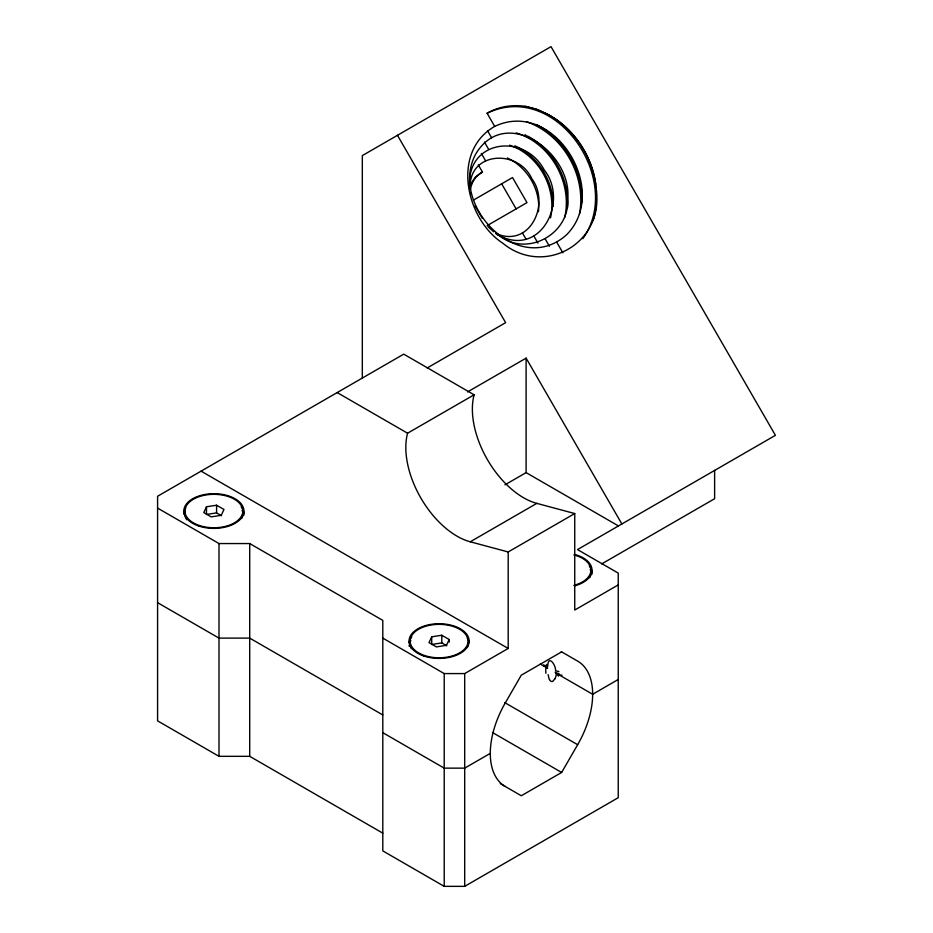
<?xml version="1.0" encoding="UTF-8"?>
<svg xmlns="http://www.w3.org/2000/svg" width="933" height="933" viewBox="0 0 933 933"><rect width="100%" height="100%" fill="white"/><g stroke="black" fill="none" stroke-linecap="round" stroke-linejoin="round"><path stroke-width="1.4" d="M553.211 206.135C553.421 182.623 540.09 159.31 519.401 147.997M582.11 202.344C582.997 172.372 566.693 142.516 541.023 127.04M469.917 188.933C464.272 140.696 523.681 131.273 544.219 169.911C568.733 200.805 541.455 256.575 500.088 236.049M567.462 207.919C569.678 178.961 553.292 149.373 527.472 136.02M538.469 211.779C540.685 190.437 528.218 168.733 509.313 158.913M595.989 207.278L596.502 190.95M595.732 209.12L595.091 212.771M579.463 214.158C586.787 176.314 563.415 134.737 526.958 121.908M565.13 215.406C571.871 181.06 549.875 143.064 516.171 132.906M470.442 189.294C471.678 182.18 475.888 175.369 482.454 172.069L478.302 164.884M550.528 217.89C557.141 188.128 538.598 154.738 509.535 145.175M564.978 216.118L564.652 217.541M594.286 216.351L594.706 214.578M593.306 219.861L593.82 218.112M470.232 184.897L475.282 177.188L482.454 172.069M554.668 678.827L553.397 680.787A6.881 4.583 62.9 0 1 552.884 681.195L552.453 681.405M206.496 506.782L203.791 512.602L211.185 516.87L221.273 515.308L223.978 509.476L216.584 505.219L206.496 506.782L206.496 514.456L216.584 512.905L221.518 515.739M431.711 636.807L429.005 642.627L436.399 646.896L446.487 645.333L449.193 639.513L441.799 635.245L431.711 636.807L431.711 644.493L441.799 642.93L446.732 645.764M500.24 783.592L521.29 795.756L561.643 772.454L577.667 744.709A72.389 41.798 -60 0 0 577.667 661.124L561.304 651.677M582.833 238.661C624.399 180.699 556.325 79.993 487.096 113.231L494.688 126.387C554.097 98.245 610.858 190.612 566.436 234.906C518.655 277.533 448.481 204.922 475.667 154.12C505.406 104.146 572.885 153.187 567.661 199.289C569.748 233.518 527.996 257.216 499.936 236.166M473.428 200.117L512.52 177.538L526.993 202.613L487.131 225.634M427.139 367.987L505.639 322.666L397.47 135.308M467.55 391.93L526.107 358.132L621.868 523.973M337.175 392.571L407.569 433.215L474.116 394.799A72.389 41.798 60 0 0 536.802 503.377L574.74 513.547L574.74 610.042L618.241 584.921M504.928 484.857L526.107 472.623L618.462 525.944M407.569 433.215A72.389 41.798 60 0 0 470.255 541.793L536.802 503.377M470.255 541.793L508.193 551.963L574.74 513.547M601.68 563.917L714.62 498.712L714.62 470.43M382.798 638.114L444.213 673.579L464.692 673.579L508.193 648.458L508.193 551.963M561.643 651.875L521.29 675.177L505.278 702.922A72.389 41.798 -60 0 0 505.278 786.507M490.28 753.363L464.692 768.139L444.213 768.139L382.798 732.685M618.241 679.492L592.653 694.269L555.741 672.95A15.558 8.98 0 0 0 559.065 673.544M157.584 508.088L218.998 543.554L249.717 543.554L382.798 620.387L382.798 850.884L444.213 886.35L464.692 886.35L618.241 797.692L618.241 573.095L577.515 549.584L775.416 435.326L551.018 46.65L362.319 155.601L362.319 378.063M497.114 233.961C530.469 247.525 550.318 203.511 531.927 178.868C518.375 148.697 467.958 151.134 470.15 189.061M494.688 126.387C450.989 151.519 465.497 218.719 502.735 243.175C543.064 276.401 601.832 244.889 596.584 192.816M474.116 394.799L403.721 354.155L157.584 496.263L157.584 720.859L218.998 756.325L249.717 756.325L382.798 833.157M487.096 113.231A82.885 67.677 60 0 1 525.407 106.339L537.501 109.604L549.374 115.144M525.407 106.339L535.974 109.091L547.729 114.234M495.551 233.332L496.333 233.658M514.876 145.805L516.019 146.306M524.859 134.76L526.165 135.378M507.365 157.969L508.345 158.435M517.15 146.843L518.281 147.402M498.21 235.128L499.143 235.594M536.65 124.625L539.577 126.2M496.368 234.125L497.289 234.638M540.265 664.016L547.671 668.296A15.558 8.98 0 0 1 546.493 665.789M201.085 471.153L508.193 648.458M504.66 702.561L577.667 744.709M492.426 732.487L561.643 772.454M382.798 714.946L249.717 638.114L218.998 638.114L157.584 602.66M549.094 114.981L550.995 116.077M550.703 115.914L552.604 117.068M552.301 116.893C577.912 132.894 595.219 161.864 596.49 192.105M498.863 235.501L496.764 234.101M553.887 117.908C576.396 132.801 591.79 157.724 595.709 184.372M493.709 231.816L487.982 226.649M556.674 242.102L562.891 252.866M487.481 130.632L491.633 137.804M545.257 239.046L549.397 246.219M484.425 142.049L488.577 149.222M533.828 235.979L537.979 243.163M501.662 183.813L516.136 208.887M481.37 153.467L485.51 160.651M522.41 232.923L525.874 238.906M475.06 205.855L482.303 218.392M549.49 679.551L549.187 678.886A7.126 4.373 68.2 0 1 548.907 678.221L548.114 674.652M470.629 192.746L470.838 193.982M595.965 186.308L596.362 190.169M526.107 358.132L526.107 472.623M464.692 673.579L464.692 886.35M449.193 639.513L449.193 642.067M444.213 673.579L444.213 886.35M441.799 635.245L441.799 642.93M249.717 543.554L249.717 756.325M218.998 543.554L218.998 756.325M216.584 505.219L216.584 512.905M562.039 675.165A18.1 10.45 0 0 1 559.38 675.06M544.032 666.185A18.1 10.45 0 0 1 543.846 664.658M543.927 665.917A29.448 17.657 69.8 0 1 547.484 665.451M558.879 671.457A15.558 8.98 0 0 1 555.636 670.862C555.788 664.343 547.951 654.395 547.718 666.185A15.558 8.98 0 0 1 546.68 664.413M555.088 672.203A29.448 17.307 59.5 0 1 558.47 676.145M241.204 506.794A30.043 17.342 0 0 1 243.851 515.238M183.848 514.001A30.043 17.342 0 0 1 185.737 507.937M589.271 565.899A30.043 17.342 0 0 1 591.907 574.343M574.425 554.365A30.043 17.342 0 0 1 591.989 570.145A30.043 17.342 0 0 1 574.425 585.924M409.365 646.487A30.043 17.342 0 0 1 409.132 645.263M409.132 642.79A30.043 17.342 0 0 1 411.768 636.819M467.246 637.962A30.043 17.342 0 0 1 469.066 642.79M242.172 510.328A28.958 16.712 0 0 1 241.67 518.585M186.752 519.728A28.958 16.712 0 0 1 185.224 511.506M467.981 642.709A28.958 16.712 0 0 1 467.386 647.455M411.313 648.622A28.958 16.712 0 0 1 410.8 640.353M573.97 554.937A28.958 16.712 0 0 1 590.892 570.145A28.958 16.712 0 0 1 573.97 585.353M590.239 569.433A28.958 16.712 0 0 1 589.726 577.69M556.301 673.101A22.998 17.237 36.8 0 1 554.937 678.979M545.91 673.299A23.395 10.426 71.5 0 1 546.003 666.314M552.476 681.475A3.137 2.076 67.2 0 1 549.479 679.562M198.857 526.06A30.043 17.342 0 0 0 243.921 511.039A30.043 17.342 0 0 0 198.857 496.018A30.043 17.342 0 0 0 198.857 526.06M424.072 656.086A30.043 17.342 0 0 0 469.136 641.064A30.043 17.342 0 0 0 424.072 626.055A30.043 17.342 0 0 0 424.072 656.086M199.405 525.524A28.958 16.712 0 0 0 242.837 511.039A28.958 16.712 0 0 0 199.405 496.566A28.958 16.712 0 0 0 199.405 525.524M424.62 655.549A28.958 16.712 0 0 0 468.051 641.064A28.958 16.712 0 0 0 424.62 626.591A28.958 16.712 0 0 0 424.62 655.549"/></g></svg>
